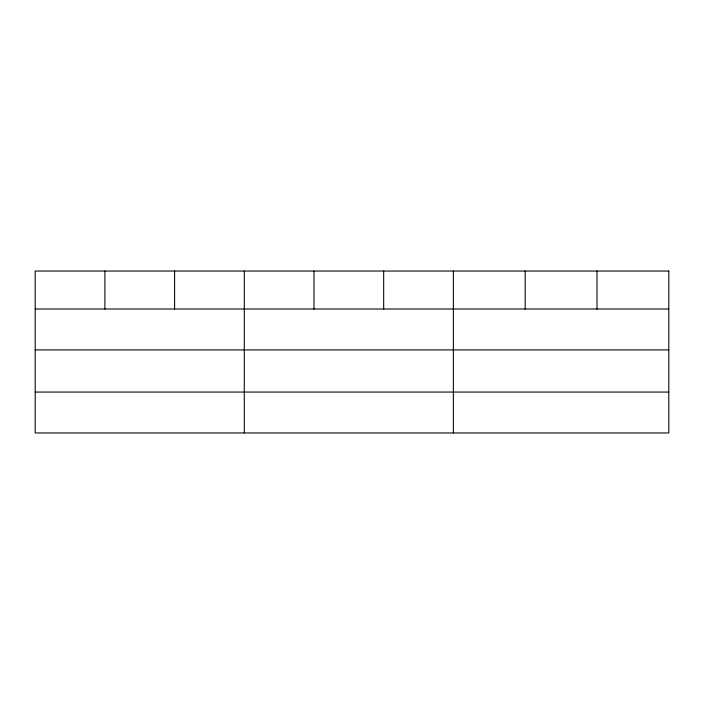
<?xml version="1.0" encoding="UTF-8"?>
<svg xmlns="http://www.w3.org/2000/svg" width="704" height="704" viewBox="0 0 704 704"><rect width="100%" height="100%" fill="white"/><g stroke="black" fill="none" stroke-linecap="round" stroke-linejoin="round"><path stroke-width="1.06" d="M35.2 309.012L668.8 309.012M35.2 349.914L668.8 349.914M35.2 392.058L668.8 392.058M596.992 271.04L596.992 309.012M525.184 271.04L525.184 309.012M453.376 271.04L453.376 432.96M383.68 271.04L383.68 309.012M313.984 271.04L313.984 309.012M244.288 271.04L244.288 432.96M174.592 271.04L174.592 309.012M104.896 271.04L104.896 309.012M668.8 271.04L35.2 271.04L35.2 432.96L668.8 432.96L668.8 271.04"/></g></svg>
